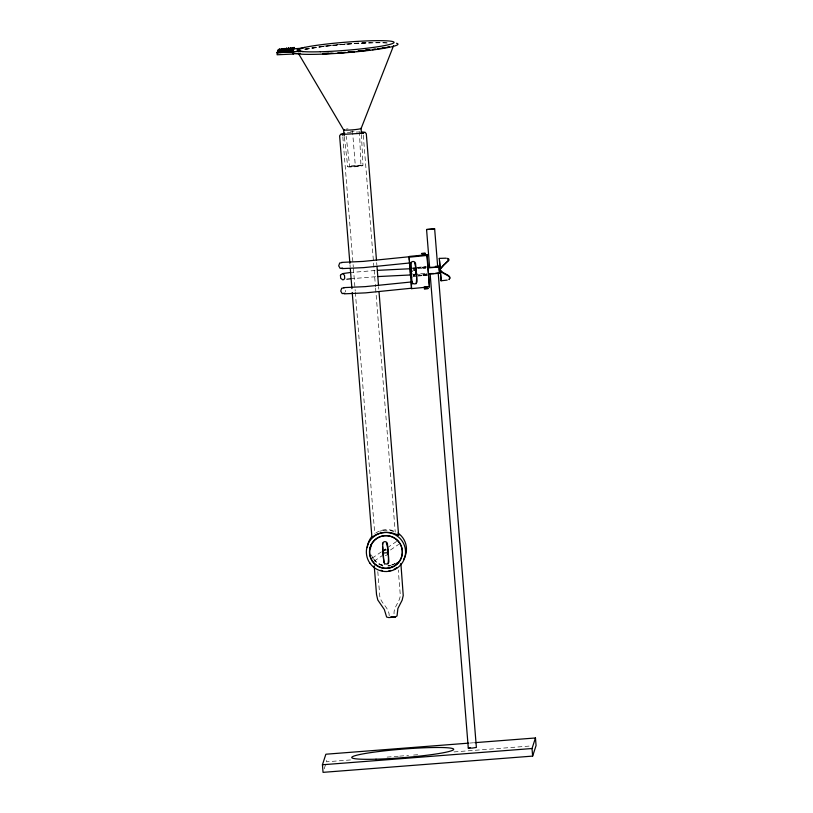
<?xml version="1.0" encoding="UTF-8"?>
<svg xmlns="http://www.w3.org/2000/svg" width="813" height="813" viewBox="0 0 813 813"><rect width="100%" height="100%" fill="white"/><g stroke="black" fill="none" stroke-linecap="round" stroke-linejoin="round"><path stroke-width="0.61" stroke-dasharray="4.07 3.05" d="M394.02 613.795C393.533 606.051 401.642 600.726 400.108 592.768L398.279 570.004M345.413 291.969L345.616 290.363M324.194 768.834L325.718 764.149M372.151 558.165L381.317 551.895M382.334 551.194L386.409 548.409M387.425 547.708L396.581 541.438M374.193 561.133L382.344 555.553M390.484 549.984L398.634 544.405M349.712 166.563L360.962 165.689L349.712 166.563L346.175 136.32M425.738 267.965C421.917 269.286 421.896 266.034 425.738 266.786M422.597 268.097L425.809 267.731M423.095 274.306L426.774 273.981L423.095 274.306L423.217 275.292L426.825 275.018M423.167 275.261L426.845 274.936M380.189 531.102L381.795 530.706M382.933 530.452L390.301 530.31L395.077 532.169M388.025 566.061L390.626 565.543M305.292 49.197L321.877 46.514A48.323 4.045 -4.6 0 1 353.513 43.506M305.312 49.42L321.897 46.737A48.323 4.045 -4.6 0 1 387.638 42.987M425.666 267.01L422.567 267.182M349.763 272.589L375.494 270.475M350.261 278.808L376.002 276.684M347.232 132.854L353.167 132.265M412.608 267.863L416.185 267.507M417.374 267.396L425.717 266.573M413.258 275.973L416.835 275.627M418.024 275.505L426.368 274.682M412.415 268.453L415.992 268.107M417.181 267.995L425.514 267.192L418.055 267.701M413.065 276.562L416.642 276.217M417.831 276.105L428.542 275.068M413.553 274.296L427.313 273.229M469.812 743.062L473.603 742.767M350.474 759.942L326.48 761.801L326.176 758.011M387.09 757.106L398.451 756.222M399.711 756.131L408.553 755.44M413.604 755.053L418.654 754.657M454.01 751.913L531.031 745.948M412.821 268.879L416.612 268.636M417.872 268.554L425.443 268.066M427.211 274.205L413.319 275.099A2.49 2.48 18.1 0 0 414.65 275.028M356.216 132.062L359.021 131.94M382.791 565.665L378.797 564.507M389.203 615.756C389.366 607.159 379.478 602.951 379.641 594.364L377.811 571.59M344.407 137.204L347.71 166.726M376.673 262.619L376.876 265.14M378.604 286.613L378.807 289.133M363.299 135.304L375.504 286.938M375.606 288.209L395.23 532.088M352.496 130.741L355.342 166.126M342.832 136.889L353.299 267.05M353.411 268.31L355.24 291.054M355.342 292.314L374.752 533.674M349.986 264.682L350.19 267.213M361.45 134.612L362.974 165.517A7.663 0.64 -4.6 0 1 351.501 166.98A7.663 0.64 -4.6 0 1 351.541 165.872A7.663 0.64 -4.6 0 1 362.974 165.517M359.458 131.472L360.962 165.689M304.692 49.491A48.506 4.055 -4.6 0 1 388.401 43.008M304.834 48.912A52.256 4.37 -4.6 0 1 321.094 46.463M322.182 46.321A52.256 4.37 -4.6 0 1 329.052 45.528M330.23 45.406A52.256 4.37 -4.6 0 1 347.334 43.841M354.732 43.313A52.256 4.37 -4.6 0 1 365.891 42.693M354.763 43.424A48.323 4.045 -4.6 0 1 370.047 42.683M354.092 131.178A6.931 0.579 -4.6 0 1 350.515 131.452M346.165 129.094A8.811 0.742 -4.6 0 1 347.994 128.83M375.748 533.043A19.603 19.522 18.1 0 1 395.291 531.529M395.24 563.541A16.484 16.423 18.1 0 1 392.313 564.913M390.24 565.492A16.484 16.423 18.1 0 1 388.106 565.797M382.76 565.34A16.484 16.423 18.1 0 1 373.858 559.578M395.148 563.429A16.321 16.25 18.1 0 1 388.086 565.655M382.791 565.208A16.321 16.25 18.1 0 1 373.98 559.496M373.35 558.643A16.321 16.25 18.1 0 1 371.409 554.862M384.061 550.391A2.49 2.48 18.1 0 1 386.399 549.558M387.079 554.893A2.49 2.48 18.1 0 1 385.22 555.289M384.264 550.808A2.49 2.48 18.1 0 1 386.124 550.411M414.894 274.276A2.53 2.48 61.8 0 1 413.624 274.357M413.858 269.367A2.53 2.48 61.8 0 1 414.508 269.408M413.715 269.926A2.602 2.551 -70.3 0 1 414.376 269.946M414.752 274.713A2.602 2.551 -70.3 0 1 413.461 274.835M413.624 270.221A2.49 2.48 18.1 0 1 414.884 270.455M414.701 274.896A2.632 2.561 -73.2 0 1 413.4 275.018M413.665 270.099A2.632 2.561 -73.2 0 1 414.935 270.312"/><path stroke-width="1.22" d="M409.691 262.416L409.681 262.965L409.478 261.654M410.911 274.388L410.799 275.261L410.504 271.532M446.235 258.178L439.315 258.392L439.325 259.266L441.093 280.77L447.17 280.099M440.422 271.928L440.016 267.131L440.118 267.701M441.113 280.8L441.103 279.926M440.382 268.697L440.148 269.814C440.788 274.174 452.709 275.363 449.091 279.581M363.218 133.637L363.868 132.631L362.547 133.058M293.971 51.819L293.249 54.044L277.091 54.776L277.66 50.416L279.398 49.034L278.717 52.611L280.414 51.341L281.237 48.841L279.499 50.223M278.717 52.611L279.398 49.034M281.328 50.02L283.066 48.638L281.054 51.168L282.548 50.243L282.213 51.26L280.515 52.53L281.237 48.841M282.548 50.243L282.304 52.449L282.213 51.26M283.066 48.638L282.833 50.833L282.741 49.654M284.133 52.367L286.176 50.04L284.133 52.367L284.367 50.182L282.67 51.432M284.702 50.619L286.765 48.231L284.702 50.619L284.936 48.434L283.198 49.817M286.176 50.04L285.932 52.286L291.288 52.012M290.495 49.024L292.233 47.642L291.186 50.853L289.489 52.123L290.434 47.835L288.696 49.217L286.867 49.41L288.605 48.038L286.522 50.477L286.765 48.231M290.434 47.835L289.428 50.934L287.731 52.205L288.015 49.827L286.278 51.229M287.731 52.205L288.015 49.827M288.117 51.016L289.875 49.43L288.31 50.406L288.605 48.038M292.334 48.821L294.072 47.439L293.076 51.961L291.288 52.042L292.233 47.642M293.249 54.044L292.985 50.772L294.072 47.439M303.158 51.585L298.656 50.955L297.365 50L297.843 48.526M409.03 257.203L409.285 256.43L427.16 254.672L429.437 286.887L411.561 288.645L409.03 257.203L426.906 255.434L427.16 254.672M410.219 268.097L410.687 276.786L410.88 276.207M411.561 288.645L411.287 282.263M428.471 274.123L439.508 273.27L439.335 266.044L435.575 266.339M439.508 273.27L439.335 266.044M474.863 742.665L535.462 737.97L536.072 745.551L532.637 756.1L323.046 772.35L322.436 764.769L325.871 754.22L468.552 743.153M532.637 756.1L532.027 748.519L535.462 737.97M448.563 260.587L448.796 259.073L447.424 258.351M393.563 45.68L361.145 128.424L361.389 133.373M440.24 269.123L443.918 264.733M410.982 263.077C410.595 269.449 411.073 277.772 412.689 284.001M382.832 543.236C382.445 549.598 382.933 557.921 384.539 564.161M411.957 271.003L411.602 271.552A2.429 2.368 -73.2 0 0 411.795 274.022M415.768 274.144L416.124 273.595A2.429 2.368 -73.2 0 0 415.921 271.125M448.695 260.16L440.605 268.392M388.055 563.866C388.949 557.332 388.441 549.364 386.358 542.932M352.222 292.467L371.937 537.474L372.456 536.793M400.372 564.354L400.9 563.673L403.238 595.543L402.14 600.187L397.892 608.51L397.049 615.929L395.179 617.016M416.185 283.727C417.13 277.111 416.561 269.255 414.518 262.802M448.248 260.821L444.904 263.9M396.236 564.019L397.415 562.484M282.863 50.833L284.611 49.43M291.186 50.853L291.288 52.042L293.097 51.92L276.928 52.693L278.625 51.422M282.345 52.449L284.042 51.178M287.639 51.077L281.064 51.26L289.967 50.569L285.932 52.286L285.841 51.097M291.288 52.042L292.985 50.772M297.365 50L304.519 47.408M426.571 229.52L434.65 228.89L437.689 266.664L433.532 267.325L429.61 267.294L426.571 229.52L434.65 228.89M430.107 273.503L468.288 748.062L472.221 748.092L476.377 747.432L438.197 272.883L435.087 273.453M468.288 748.062L470.412 747.604M394.224 569.202L396.947 567.667M391.683 566.864L392.527 566.407M342.578 268.005L340.139 268.361L338.696 265.841L339.702 262.975L342.141 262.619M344.61 293.239L342.161 293.584L340.728 291.074L341.734 288.209L344.173 287.853M449.111 279.306C453.278 274.784 440.026 273.818 440.229 268.747M371.937 537.474C379.275 531.041 390.27 531.092 398.624 535.411L379.01 291.664M388.319 567.637L390.077 567.25M388.746 570.95L391.033 570.441M344.742 133.21L340.81 134.145L339.621 135.862L349.885 263.422M360.667 133.403L362.883 132.997M374.204 565.736L376.531 594.598L377.781 599.994L384.346 609.557L386.632 617.057L388.858 617.575L394.793 617.087M394.518 617.138L395.514 616.955M343.056 273.534L349.763 272.589M360.942 133.352L341.765 134.44L342.649 135.222M346.816 279.255L350.261 278.808M360.515 50.792L358.208 51.28L361.694 50.873M365.169 50.254L367.486 49.989M365.179 50.477L369.834 49.949M277.66 50.416L285.912 49.522M288.168 49.278L293.198 48.729M408.99 256.766L363.147 261.41L341.562 262.406M409.488 262.985L363.655 267.629L342.06 268.615M411.022 281.999L365.179 286.643L343.594 287.629M411.52 288.219L365.677 292.863L344.092 293.849M348.208 51.961L351.948 51.615M348.228 52.184L354.468 51.615M390.84 616.864L393.868 616.66M294.103 48.81L301.389 48.252M300.424 51.199L293.137 51.768L293.31 53.851L300.586 53.292M426.815 267.02L429.325 266.827M427.973 267.914L439 267.05M383.197 553.043L388.147 552.657M322.436 764.769L532.027 748.519M338.238 52.703L341.978 52.439M338.259 52.916L345.738 52.408M434.04 273.544L430.219 273.585M276.928 52.693L285.942 52.256M377.608 270.353L410.219 268.737M378.106 276.562L410.717 274.957M322.812 53.506L328.615 53.252M322.832 53.729L333.269 53.262M435.768 266.522L437.689 266.664M361.409 131.909L365.088 132.265L366.307 133.799L376.47 260.089M295.19 53.404L300.038 54.085A52.256 4.37 -4.6 0 0 364.437 50.955A52.256 4.37 -4.6 0 0 396.541 43.272M427.618 286.572L424.162 286.959M447.323 258.646L448.756 259.997M382.293 567.2L383.177 567.515M380.88 570.238L382.527 570.838M439.315 258.392L439.416 258.971M398.238 534.802L398.624 535.411M298.341 53.272L343.584 129.826L344.265 135.974M409.254 257.03L409.346 260.13M410.9 274.946L410.565 272.111M439.325 267.762C438.908 265.688 440.097 278.158 439.437 268.808M439.579 260.648L441.032 278.757M426.906 255.434L429.437 286.887M411.744 277.873L410.636 264.154A2.49 2.48 18.1 0 1 412.923 261.491A2.49 2.48 18.1 0 1 415.595 263.768L416.998 281.237A2.49 2.48 18.1 0 1 414.071 283.859M409.752 262.264L410.128 266.928M376.978 266.4L378.502 285.353M382.689 546.803L383.899 561.773A2.49 2.48 18.1 0 0 384.031 562.403M350.291 268.473L351.917 288.676M289.428 50.934L289.519 52.123M288.219 49.227L288.31 50.406M286.43 49.288L286.522 50.477M284.936 48.434L285.028 49.613M284.367 50.182L284.459 51.361M280.414 51.341L280.515 52.53M440.28 269.388L440.402 271.196M389.457 46.615A48.506 4.055 -4.6 0 1 387.039 47.184M385.037 47.601A48.506 4.055 -4.6 0 1 382.801 48.018M375.891 49.136A48.506 4.055 -4.6 0 1 372.456 49.613M368.848 50.091A48.506 4.055 -4.6 0 1 357.059 51.412M354.59 51.646A48.506 4.055 -4.6 0 1 348.289 52.215M344.499 52.52A48.506 4.055 -4.6 0 1 338.208 52.977M332.039 53.343A48.506 4.055 -4.6 0 1 322.7 53.77M385.596 47.459A48.323 4.045 -4.6 0 1 377.537 48.871M375.088 49.227A48.323 4.045 -4.6 0 1 372.506 49.593M360.85 128.261A8.811 0.742 -4.6 0 1 352.344 129.867A8.811 0.742 -4.6 0 1 343.889 129.613M397.953 533.064A19.603 19.522 18.1 0 1 403.604 559.374M367.334 547.596A19.603 19.522 18.1 0 1 371.958 536.448M370.484 548.582A16.321 16.25 18.1 0 1 370.738 546.468M387.567 550.116A2.49 2.48 18.1 0 1 387.364 554.039M370.332 548.541A16.484 16.423 18.1 0 1 371.114 544.334M383.624 554.253A2.49 2.48 18.1 0 1 383.431 551.783M387.283 550.97A2.49 2.48 18.1 0 1 387.913 553.917M382.496 544.314A2.49 2.48 18.1 0 1 384.773 541.651A2.49 2.48 18.1 0 1 387.445 543.927L388.858 561.387A2.49 2.48 18.1 0 1 385.311 563.816M415.87 271.288A2.49 2.48 18.1 0 1 415.707 274.306M411.774 274.093A2.49 2.48 18.1 0 1 411.927 271.085M413.451 283.656A2.49 2.48 18.1 0 1 412.913 283.31M412.476 282.822A2.49 2.48 18.1 0 1 412.039 281.613M340.444 275.231L340.698 278.341L342.842 279.885L343.97 279.459L344.732 278.31L344.488 275.201L342.344 273.666L340.444 275.231M421.5 253.534L425.158 253.29L421.5 253.534M421.652 255.434L425.311 255.191L421.652 255.434M424.335 288.778L427.994 288.534L424.335 288.778M320.352 51.758A48.506 4.055 -4.6 0 0 394.031 42.52A48.506 4.055 -4.6 0 0 322.71 44.522A48.506 4.055 -4.6 0 0 320.352 51.758M376.023 759.19A51.117 4.278 -4.6 0 0 453.664 749.454A51.117 4.278 -4.6 0 0 378.512 751.558A51.117 4.278 -4.6 0 0 376.023 759.19M369.813 563.043A19.603 19.522 18.1 0 0 403.655 560.421A19.603 19.522 18.1 0 0 384.386 532.525A19.603 19.522 18.1 0 0 369.813 563.043M372.384 561.285A16.484 16.423 18.1 0 0 400.839 559.08A16.484 16.423 18.1 0 0 384.63 535.625A16.484 16.423 18.1 0 0 372.384 561.285M372.517 561.194A16.321 16.25 18.1 0 0 400.687 559.009A16.321 16.25 18.1 0 0 384.651 535.787A16.321 16.25 18.1 0 0 372.517 561.194"/></g></svg>
